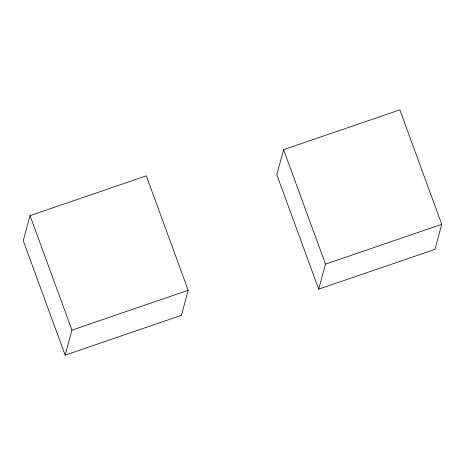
<?xml version="1.0" encoding="UTF-8"?>
<svg xmlns="http://www.w3.org/2000/svg" width="465" height="465" viewBox="0 0 465 465"><rect width="100%" height="100%" fill="white"/><g stroke="black" fill="none" stroke-linecap="round" stroke-linejoin="round"><path stroke-width="0.7" d="M30.051 215.632L23.25 240.667L65.152 355.144L181.402 315.34L188.203 290.305L146.301 175.828L30.051 215.632L71.959 330.109L65.152 355.144M283.598 149.66L276.797 174.695L318.699 289.172L434.949 249.368L441.75 224.333L399.848 109.856L283.598 149.66L325.5 264.137L318.699 289.172M71.959 330.109L188.203 290.305M325.5 264.137L441.75 224.333"/></g></svg>
